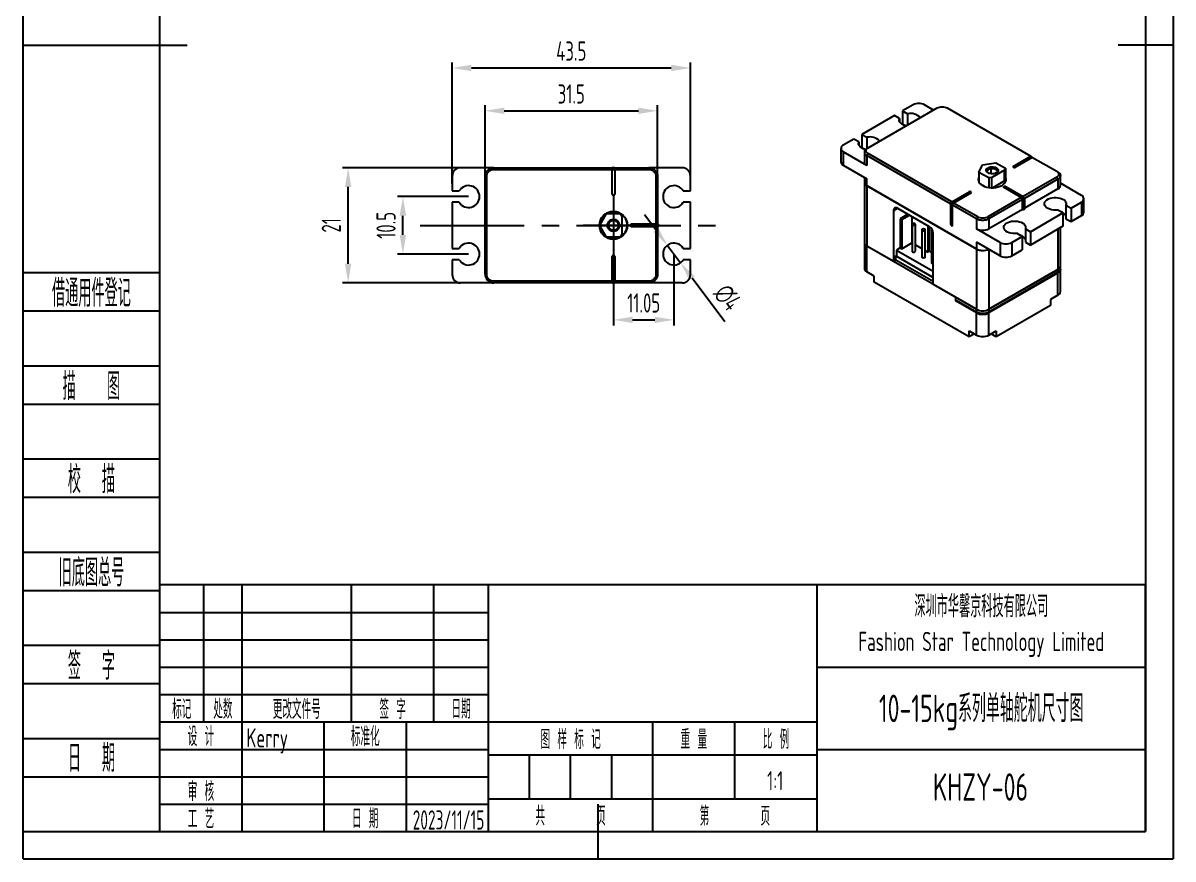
# Model space of a CAD drawing. Header units: millimetres. Extents: x -25 to 185, y -5 to 292.
# Drawn here: x -25 to 185, y -5 to 147.5 of the extents above; entities that cross this region are included whole.
import ezdxf
from ezdxf.enums import TextEntityAlignment as Align

# ---------------------------------------------------------------- set-up
doc = ezdxf.new("R2010")
doc.units = ezdxf.units.MM
doc.linetypes.add('CENTER2', pattern=[28.575, 19.05, -3.175, 3.175, -3.175])
for name, color, linetype in [('1轮廓实线层', 7, 'Continuous'), ('2细线层', 4, 'Continuous'), ('3中心线层', 1, 'CENTER2'), ('6文字层', 3, 'Continuous'), ('7标注层', 4, 'Continuous'), ('图框层', 7, 'Continuous')]:
    doc.layers.add(name, color=color, linetype=linetype)
doc.styles.add('PC_TEXTSTYLE', font='ISOCP.SHX', dxfattribs={"width": 0.707, "bigfont": 'GBCBIG.SHX'})
doc.styles.add('PC_TEXTSTYLE4', font='ISOCP.SHX', dxfattribs={"width": 0.707, "bigfont": 'GBCBIG.SHX'})
doc.dimstyles.new('GB_DIAMETER', dxfattribs={"dimtxt": 3.5, "dimasz": 3.5, "dimexe": 1, "dimexo": 0, "dimgap": 1.5, "dimtad": 1, "dimjust": 4, "dimdsep": 46, "dimtxsty": 'PC_TEXTSTYLE', "dimcen": 0, "dimclrd": 256, "dimclrt": 3, "dimadec": 0, "dimazin": 2, "dimtp": 0.1, "dimtm": 0.1, "dimtfac": 0.71, "dimtdec": 3, "dimtmove": 0, "dimatfit": 2, "dimfxl": 1, "dimtfill": 1, "dimarcsym": 0})
doc.dimstyles.new('GB_LINEAR', dxfattribs={"dimtxt": 3.5, "dimasz": 3.5, "dimexe": 1, "dimexo": 0, "dimgap": 1.5, "dimtad": 1, "dimdsep": 46, "dimtxsty": 'PC_TEXTSTYLE', "dimcen": 0, "dimclrd": 256, "dimclrt": 3, "dimadec": 0, "dimazin": 2, "dimtp": 0.1, "dimtm": 0.1, "dimtfac": 0.71, "dimtdec": 3, "dimtmove": 0, "dimatfit": 3, "dimfxl": 1, "dimtfill": 1, "dimarcsym": 0})

# ---------------------------------------------------------------- blocks, each defined once
blk = doc.blocks.new('*D2')
at = {"layer": '7标注层', "color": 0, "lineweight": -2}
for p, q in [((53.37, 118.28), (53.37, 140.35)), ((96.87, 118.28), (96.87, 140.35))]:
    blk.add_line(p, q, dxfattribs=at)
at = {"layer": '7标注层', "lineweight": -2}
blk.add_line((56.87, 139.35), (93.37, 139.35), dxfattribs=at)
at = {"layer": '7标注层'}
for points in [[(56.87, 139.93), (56.87, 138.77), (53.37, 139.35)], [(93.37, 138.77), (93.37, 139.93), (96.87, 139.35)]]:
    blk.add_solid(points, dxfattribs=at)
at = {"layer": 'Defpoints', "color": 0}
for p in [(96.87, 139.35), (53.37, 118.28), (96.87, 118.28)]:
    blk.add_point(p, dxfattribs=at)
at = {"layer": '7标注层', "color": 3, "insert": (75.12, 142.43), "char_height": 3.5, "attachment_point": 5, "style": 'PC_TEXTSTYLE', "bg_fill": 3, "box_fill_scale": 1.1, "bg_fill_color": 257, "bg_fill_transparency": 0}
blk.add_mtext('43.5', dxfattribs=at)
blk = doc.blocks.new('*D5')
at = {"layer": '7标注层', "color": 0, "lineweight": -2}
for p, q in [((59.37, 119.53), (59.37, 132.53)), ((90.87, 119.7), (90.87, 132.53))]:
    blk.add_line(p, q, dxfattribs=at)
at = {"layer": '7标注层', "lineweight": -2}
blk.add_line((62.87, 131.53), (87.37, 131.53), dxfattribs=at)
at = {"layer": '7标注层'}
for points in [[(62.87, 132.11), (62.87, 130.95), (59.37, 131.53)], [(87.37, 130.95), (87.37, 132.11), (90.87, 131.53)]]:
    blk.add_solid(points, dxfattribs=at)
at = {"layer": 'Defpoints', "color": 0}
for p in [(90.87, 131.53), (59.37, 119.53), (90.87, 119.7)]:
    blk.add_point(p, dxfattribs=at)
at = {"layer": '7标注层', "color": 3, "insert": (75.12, 134.6), "char_height": 3.5, "attachment_point": 5, "style": 'PC_TEXTSTYLE', "bg_fill": 3, "box_fill_scale": 1.1, "bg_fill_color": 257, "bg_fill_transparency": 0}
blk.add_mtext('31.5', dxfattribs=at)
blk = doc.blocks.new('*D6')
at = {"layer": '7标注层', "color": 0, "lineweight": -2}
for p, q in [((56.37, 115.88), (43.37, 115.88)), ((56.37, 105.38), (43.37, 105.38))]:
    blk.add_line(p, q, dxfattribs=at)
at = {"layer": '7标注层', "lineweight": -2}
blk.add_line((44.37, 108.88), (44.37, 112.38), dxfattribs=at)
at = {"layer": '7标注层'}
for points in [[(44.96, 112.38), (43.79, 112.38), (44.37, 115.88)], [(43.79, 108.88), (44.96, 108.88), (44.37, 105.38)]]:
    blk.add_solid(points, dxfattribs=at)
at = {"layer": 'Defpoints', "color": 0}
for p in [(44.37, 115.88), (56.37, 115.88), (56.37, 105.38)]:
    blk.add_point(p, dxfattribs=at)
at = {"layer": '7标注层', "color": 3, "insert": (41.3, 110.63), "char_height": 3.5, "attachment_point": 5, "rotation": 90, "style": 'PC_TEXTSTYLE', "bg_fill": 3, "box_fill_scale": 1.1, "bg_fill_color": 257, "bg_fill_transparency": 0}
blk.add_mtext('10.5', dxfattribs=at)
blk = doc.blocks.new('*D7')
at = {"layer": '7标注层', "color": 0, "lineweight": -2}
for p, q in [((54.87, 121.13), (33.37, 121.13)), ((54.87, 100.13), (33.37, 100.13))]:
    blk.add_line(p, q, dxfattribs=at)
at = {"layer": '7标注层', "lineweight": -2}
blk.add_line((34.37, 103.63), (34.37, 117.63), dxfattribs=at)
at = {"layer": '7标注层'}
for points in [[(34.96, 117.63), (33.79, 117.63), (34.37, 121.13)], [(33.79, 103.63), (34.96, 103.63), (34.37, 100.13)]]:
    blk.add_solid(points, dxfattribs=at)
at = {"layer": 'Defpoints', "color": 0}
for p in [(34.37, 121.13), (54.87, 121.13), (54.87, 100.13)]:
    blk.add_point(p, dxfattribs=at)
at = {"layer": '7标注层', "color": 3, "insert": (31.3, 110.63), "char_height": 3.5, "attachment_point": 5, "rotation": 90, "style": 'PC_TEXTSTYLE', "bg_fill": 3, "box_fill_scale": 1.1, "bg_fill_color": 257, "bg_fill_transparency": 0}
blk.add_mtext('21', dxfattribs=at)
blk = doc.blocks.new('*D8')
at = {"layer": '7标注层', "color": 0, "lineweight": -2}
for p, q in [((82.82, 110.63), (82.82, 92.38)), ((93.87, 105.38), (93.87, 92.38))]:
    blk.add_line(p, q, dxfattribs=at)
at = {"layer": '7标注层', "lineweight": -2}
blk.add_line((86.32, 93.38), (90.37, 93.38), dxfattribs=at)
at = {"layer": '7标注层'}
for points in [[(86.32, 93.96), (86.32, 92.8), (82.82, 93.38)], [(90.37, 92.8), (90.37, 93.96), (93.87, 93.38)]]:
    blk.add_solid(points, dxfattribs=at)
at = {"layer": 'Defpoints', "color": 0}
for p in [(82.82, 110.63), (93.87, 105.38), (93.87, 93.38)]:
    blk.add_point(p, dxfattribs=at)
at = {"layer": '7标注层', "color": 3, "insert": (88.35, 96.46), "char_height": 3.5, "attachment_point": 5, "style": 'PC_TEXTSTYLE', "bg_fill": 3, "box_fill_scale": 1.1, "bg_fill_color": 257, "bg_fill_transparency": 0}
blk.add_mtext('11.05', dxfattribs=at)
blk = doc.blocks.new('*D9')
at = {"layer": '7标注层', "lineweight": -2}
for p, q in [((90.57, 109.78), (88.47, 112.57)), ((92.67, 106.98), (95.07, 103.78)), ((103.16, 93.02), (97.18, 100.98))]:
    blk.add_line(p, q, dxfattribs=at)
at = {"layer": '7标注层'}
for points in [[(90.1, 109.43), (91.03, 110.13), (92.67, 106.98)], [(97.64, 101.33), (96.71, 100.63), (95.07, 103.78)]]:
    blk.add_solid(points, dxfattribs=at)
at = {"layer": 'Defpoints', "color": 0}
for p in [(92.67, 106.98), (95.07, 103.78)]:
    blk.add_point(p, dxfattribs=at)
at = {"layer": '7标注层', "color": 3, "insert": (103.68, 97.45), "char_height": 3.5, "attachment_point": 5, "rotation": 306.9291, "style": 'PC_TEXTSTYLE', "bg_fill": 3, "box_fill_scale": 1.1, "bg_fill_color": 257, "bg_fill_transparency": 0}
blk.add_mtext('∅4', dxfattribs=at)
blk = doc.blocks.new('ZwmFrameMain_A4^_^无分区图框^_^portrait')
at = {"layer": '1轮廓实线层'}
for p, q in [((0, 0), (0, 287)), ((180, 287), (180, 0)), ((-25, 143.5), (5, 143.5)), ((185, 143.5), (175, 143.5)), ((80, -5), (80, 5)), ((0, 0), (180, 0))]:
    blk.add_line(p, q, dxfattribs=at)
at = {"layer": '2细线层'}
for p, q in [((-25, -5), (-25, 292)), ((185, 292), (185, -5)), ((-25, -5), (185, -5))]:
    blk.add_line(p, q, dxfattribs=at)
blk = doc.blocks.new('ZwmFrameMain_标题栏1')
at = {"layer": '1轮廓实线层'}
for p, q in [((-180, 0), (-180, 45)), ((0, 45), (-180, 45)), ((-172, 20), (-172, 45)), ((-165, 20), (-165, 45)), ((-145, 20), (-145, 45)), ((-130, 20), (-130, 45)), ((-120, 0), (-120, 45)), ((0, 0), (0, 45)), ((-60, 30), (0, 30)), ((-180, 20), (-60, 20)), ((-165, 0), (-165, 20)), ((-150, 0), (-150, 20)), ((-135, 0), (-135, 20)), ((-60, 15), (0, 15)), ((-180, 0), (0, 0))]:
    blk.add_line(p, q, dxfattribs=at)
at = {"layer": '1轮廓实线层', "color": 7}
for p, q in [((-60, 0), (-60, 45)), ((-180, 25), (-120, 25))]:
    blk.add_line(p, q, dxfattribs=at)
at = {"layer": '2细线层'}
for p, q in [((-180, 40), (-120, 40)), ((-180, 35), (-120, 35)), ((-180, 30), (-120, 30)), ((-90, 0), (-90, 20)), ((-75, 6), (-75, 20)), ((-180, 15), (-120, 15)), ((-120, 14), (-60, 14)), ((-112.5, 6), (-112.5, 14)), ((-105, 6), (-105, 14)), ((-97.5, 6), (-97.5, 14)), ((-180, 10), (-120, 10)), ((-180, 5), (-120, 5)), ((-120, 6), (-60, 6))]:
    blk.add_line(p, q, dxfattribs=at)
at = {"layer": '6文字层', "style": 'PC_TEXTSTYLE', "width": 0.667}
for s, p in [('标记', (-176, 22.5)), ('处数', (-168.5, 22.5)), (' 更改文件号 ', (-155, 22.5)), (' 签 字 ', (-137.5, 22.5)), (' 日期 ', (-125, 22.5)), (' 设 计 ', (-172.5, 17.51)), (' 标准化 ', (-142.5, 17.51)), (' 图 样 标 记 ', (-105, 17)), (' 重 量 ', (-82.5, 17)), (' 比 例 ', (-67.5, 17)), (' 审 核 ', (-172.5, 7.5)), (' 工 艺 ', (-172.5, 2.5)), (' 日 期 ', (-142.5, 2.5)), ('共       页', (-105, 3)), ('第       页', (-75, 3))]:
    blk.add_text(s, height=3.5, dxfattribs=at).set_placement(p, align=Align.MIDDLE)
at = {"layer": '6文字层', "style": 'PC_TEXTSTYLE', "flags": 8}
for tag, height, width, p, p2 in [('企业名称', 5, 3.445461, (-54.29, 34.82), (-5.27, 34.82)), ('产品名称或材料标记', 7, 1.034456, (-113.46, 28.64), (-66.42, 28.64)), ('图样名称', 5, 3.480264, (-54.79, 19.98), (-5.27, 19.98)), ('标准化', 3.5, 1.756036, (-133.83, 15.37), (-120.75, 15.37)), ('重量', 3.5, 2.448074, (-88.46, 7.54), (-76.55, 7.54)), ('比例', 3.5, 2.367734, (-73.35, 7.54), (-61.93, 7.54)), ('图样代号', 5, 3.489916, (-54.79, 5.63), (-5.52, 5.63)), ('审核', 3.5, 2.723972, (-163.99, 5.37), (-150.63, 5.37)), ('工艺', 3.5, 2.851598, (-164.21, 0.37), (-150.89, 0.37)), ('共几页', 3.5, 0.953151, (-108.58, 1.48), (-101.56, 1.48)), ('日期', 3.5, 2.733185, (-133.83, 0.37), (-120.75, 0.37))]:
    blk.add_attdef(tag, text='', height=height, dxfattribs=dict(at, width=width)).set_placement(p, p2, align=Align.FIT)
at = {"layer": '6文字层', "style": 'PC_TEXTSTYLE', "width": 9.901758, "flags": 8}
blk.add_attdef('设计', text='', height=3.5, rotation=359.5768, dxfattribs=at).set_placement((-164.23, 15.37), (-150.37, 15.27), align=Align.FIT)
at = {"layer": '6文字层', "color": 3, "style": 'PC_TEXTSTYLE', "width": 0.96618, "flags": 8}
blk.add_attdef('第几页', text='', height=3.5, dxfattribs=at).set_placement((-78.29, 1.5), (-71.16, 1.5), align=Align.FIT)
at = {"layer": '6文字层', "color": 0, "style": 'PC_TEXTSTYLE', "width": 0.715273, "flags": 8}
blk.add_attdef('图纸张数', text='', height=3.5, dxfattribs=at).set_placement((-2.66, -3.87), (4.46, -3.87), align=Align.FIT)
blk = doc.blocks.new('ZwmFrameMain_附加栏')
at = {"layer": '2细线层'}
for p, q in [((-25, 102), (0, 102)), ((-25, 95), (0, 95)), ((-25, 85), (0, 85)), ((-25, 78), (0, 78)), ((-25, 68), (0, 68)), ((-25, 61), (0, 61)), ((-25, 51), (0, 51)), ((-25, 44), (0, 44)), ((-25, 34), (0, 34)), ((-25, 27), (0, 27)), ((-25, 17), (0, 17)), ((-25, 10), (0, 10)), ((-25, 0), (0, 0))]:
    blk.add_line(p, q, dxfattribs=at)
at = {"layer": '6文字层', "color": 3, "style": 'PC_TEXTSTYLE'}
for s, width, p in [('借通用件登记', 0.667, (-12.5, 98.5)), ('描   图', 0.6667, (-12.5, 81.5)), ('校  描', 0.667, (-12.5, 64.5)), ('旧底图总号', 0.667, (-12.5, 47.5)), ('签  字', 0.667, (-12.5, 30.5)), ('日  期', 0.667, (-12.49, 13.6))]:
    blk.add_text(s, height=5, dxfattribs=dict(at, width=width)).set_placement(p, align=Align.MIDDLE)
at = {"layer": '6文字层', "style": 'PC_TEXTSTYLE'}
for tag, width, p, p2 in [('借通用件登记', 0.671328, (-23.44, 86.36), (-1.25, 86.36)), ('描图', 2.120922, (-23.44, 69.36), (-1.25, 69.36)), ('校图', 2.149976, (-23.75, 52.06), (-1.25, 52.06)), ('旧底图总号', 0.761452, (-22.84, 35.67), (-1.86, 35.67)), ('签字', 2.026939, (-23.14, 18.37), (-1.56, 18.37)), ('日期', 1.89999, (-22.84, 1.37), (-2.17, 1.37))]:
    blk.add_attdef(tag, text='', height=5, dxfattribs=dict(at, width=width)).set_placement(p, p2, align=Align.FIT)

msp = doc.modelspace()

# ---------------------------------------------------------------- linework, layer by layer
at = {"color": 7, "linetype": 'Continuous', "lineweight": 25}
for p, q in [((137.527, 132.614), (135.618, 131.512)), ((141.275, 131.676), (139.649, 132.614)), ((134.133, 130.655), (128.193, 127.226)), ((129.325, 124.777), (141.911, 132.043)), ((135.051, 130.125), (134.133, 130.655)), ((135.618, 131.512), (136.536, 130.982)), ((135.618, 131.512), (135.618, 129.063)), ((136.536, 130.982), (136.536, 128.94)), ((143.75, 132.043), (159.016, 123.23)), ((135.051, 130.125), (135.051, 129.593)), ((135.618, 129.063), (135.93, 128.882)), ((126.708, 126.369), (124.799, 125.267)), ((127.626, 125.839), (126.708, 126.369)), ((128.193, 127.226), (129.111, 126.696)), ((128.193, 127.226), (128.193, 124.776)), ((129.111, 126.696), (129.111, 124.654)), ((124.36, 124.654), (124.36, 122.205)), ((124.799, 124.042), (124.799, 121.592)), ((129.113, 121.552), (124.799, 124.042)), ((127.626, 125.839), (127.626, 125.307)), ((128.193, 124.776), (128.506, 124.596)), ((128.644, 124.002), (128.644, 122.205)), ((129.113, 124.655), (129.325, 124.777)), ((129.113, 123.348), (129.325, 123.716)), ((129.113, 123.348), (129.113, 121.552)), ((144.379, 114.535), (129.113, 123.348)), ((144.591, 114.903), (129.325, 123.716)), ((150.218, 121.686), (152.632, 122.061)), ((152.632, 122.061), (154.402, 121.042)), ((155.834, 121.393), (159.016, 123.23)), ((159.37, 123.026), (156.188, 121.189)), ((159.228, 123.108), (159.016, 123.23)), ((159.17, 122.911), (159.099, 122.951)), ((159.17, 122.911), (159.099, 122.951)), ((159.228, 122.944), (159.228, 123.108)), ((159.37, 123.026), (163.761, 120.491)), ((60.973, 121.13), (54.873, 121.13)), ((60.973, 121.13), (82.563, 121.13)), ((60.973, 120.83), (82.563, 120.83)), ((82.563, 121.13), (82.563, 120.83)), ((82.763, 121.13), (82.563, 121.13)), ((82.563, 116.33), (82.563, 120.83)), ((82.863, 121.13), (82.763, 121.13)), ((82.863, 120.93), (82.763, 120.93)), ((82.863, 120.747), (82.763, 120.747)), ((83.063, 121.13), (82.863, 121.13)), ((83.063, 120.83), (83.063, 121.13)), ((83.063, 121.13), (89.273, 121.13)), ((83.063, 120.83), (83.063, 116.33)), ((83.063, 120.83), (89.273, 120.83)), ((95.373, 121.13), (89.273, 121.13)), ((124.799, 121.592), (129.113, 119.102)), ((149.573, 120.292), (150.218, 121.686)), ((151.343, 119.272), (149.573, 120.292)), ((149.573, 120.292), (149.573, 118.478)), ((151.702, 121.28), (151.754, 121.005)), ((154.252, 120.718), (151.903, 119.359)), ((154.402, 121.042), (154.252, 120.718)), ((154.252, 118.726), (154.252, 120.718)), ((154.402, 121.042), (154.402, 119.05)), ((155.905, 121.189), (155.834, 121.23)), ((163.973, 120.369), (163.761, 120.491)), ((164.442, 117.919), (164.442, 119.715)), ((53.373, 119.63), (53.373, 116.93)), ((59.373, 101.73), (59.373, 119.53)), ((59.673, 101.73), (59.673, 119.53)), ((90.573, 119.53), (90.573, 110.88)), ((90.873, 119.53), (90.873, 110.88)), ((96.873, 116.93), (96.873, 119.63)), ((128.644, 119.373), (128.644, 118.531)), ((128.644, 118.49), (128.644, 107.507)), ((129.113, 117.878), (129.113, 119.102)), ((129.113, 117.878), (149.124, 106.325)), ((149.124, 106.285), (129.113, 117.837)), ((129.113, 117.837), (129.113, 106.854)), ((149.488, 118.674), (149.488, 118.655)), ((150.5, 117.766), (149.908, 118.107)), ((151.903, 119.359), (151.343, 119.272)), ((151.343, 119.272), (151.343, 117.539)), ((151.903, 117.493), (151.903, 119.359)), ((154.252, 118.726), (152.124, 117.495)), ((154.402, 119.05), (154.252, 118.726)), ((154.495, 118.719), (154.484, 118.755)), ((154.498, 117.715), (157.644, 115.899)), ((163.761, 119.43), (157.644, 115.899)), ((163.973, 119.062), (157.857, 115.531)), ((163.973, 119.062), (163.761, 119.43)), ((163.973, 119.062), (163.973, 117.266)), ((168.286, 116.082), (164.442, 118.302)), ((53.373, 116.93), (54.671, 116.93)), ((82.863, 116.13), (82.763, 116.13)), ((95.575, 116.93), (96.873, 116.93)), ((144.591, 114.903), (147.773, 116.74)), ((144.791, 114.692), (147.915, 116.495)), ((148.127, 116.536), (144.945, 114.699)), ((147.915, 116.495), (147.985, 116.454)), ((148.056, 116.74), (148.127, 116.699)), ((157.291, 115.695), (151.174, 112.164)), ((157.291, 115.695), (154.144, 117.511)), ((154.356, 117.47), (157.506, 115.656)), ((157.503, 115.327), (157.291, 115.695)), ((157.429, 115.611), (157.294, 115.69)), ((157.506, 115.656), (157.429, 115.611)), ((157.5, 115.489), (157.429, 115.611)), ((157.577, 115.533), (157.5, 115.489)), ((157.506, 115.656), (157.577, 115.533)), ((157.575, 113.505), (157.577, 115.533)), ((157.644, 115.899), (157.857, 115.531)), ((163.973, 117.266), (157.857, 113.735)), ((157.857, 115.531), (157.857, 113.735)), ((53.373, 114.83), (53.373, 106.43)), ((54.671, 114.83), (53.373, 114.83)), ((96.873, 114.83), (95.575, 114.83)), ((96.873, 106.43), (96.873, 114.83)), ((134.699, 113.755), (140.497, 110.407)), ((144.591, 114.903), (144.379, 114.535)), ((144.379, 114.535), (144.379, 110.861)), ((144.791, 114.692), (144.662, 114.468)), ((144.662, 114.468), (144.662, 110.861)), ((144.733, 114.427), (144.662, 114.468)), ((144.733, 114.331), (144.945, 114.699)), ((144.733, 114.427), (144.862, 114.651)), ((144.733, 110.657), (144.733, 114.331)), ((149.124, 111.796), (144.733, 114.331)), ((144.862, 114.651), (144.791, 114.692)), ((149.336, 112.164), (144.945, 114.699)), ((157.503, 115.327), (151.386, 111.796)), ((157.503, 113.531), (151.386, 110)), ((157.5, 115.489), (157.5, 115.332)), ((157.503, 113.531), (157.503, 115.327)), ((164.892, 112.898), (163.975, 113.428)), ((165.459, 114.285), (166.377, 113.755)), ((165.459, 114.285), (165.459, 111.835)), ((166.377, 113.755), (168.286, 114.857)), ((166.377, 113.755), (166.377, 111.306)), ((168.286, 114.857), (168.286, 112.408)), ((168.726, 113.02), (168.726, 115.47)), ((80.323, 110.627), (81.57, 112.793)), ((81.57, 112.793), (84.07, 112.796)), ((84.07, 112.796), (84.361, 112.294)), ((84.361, 112.294), (84.365, 108.969)), ((133.992, 104.038), (133.992, 113.346)), ((136.608, 112.652), (135.194, 111.836)), ((135.194, 111.836), (135.477, 111.672)), ((135.194, 111.836), (135.194, 106.528)), ((135.477, 111.672), (136.891, 112.489)), ((135.477, 111.672), (135.477, 106.365)), ((137.315, 112.244), (137.315, 107.426)), ((149.124, 111.796), (149.336, 112.164)), ((149.124, 111.796), (149.124, 110)), ((151.387, 111.796), (151.174, 112.164)), ((151.386, 111.796), (151.386, 110)), ((158.953, 109.469), (164.892, 112.898)), ((164.892, 112.898), (164.892, 110.448)), ((165.459, 111.835), (166.377, 111.306)), ((166.377, 111.306), (168.286, 112.408)), ((81.575, 108.463), (80.323, 110.627)), ((86.123, 110.88), (90.573, 110.88)), ((86.123, 110.68), (90.573, 110.684)), ((90.573, 110.575), (86.123, 110.58)), ((90.573, 110.38), (86.123, 110.38)), ((90.573, 110.88), (90.873, 110.88)), ((90.573, 110.684), (90.673, 110.684)), ((90.573, 110.684), (90.573, 110.575)), ((90.673, 110.575), (90.573, 110.575)), ((90.573, 110.38), (90.573, 101.73)), ((90.873, 110.38), (90.573, 110.38)), ((90.673, 110.684), (90.673, 110.575)), ((90.873, 110.38), (90.873, 101.73)), ((137.369, 110.815), (137.369, 105.916)), ((137.969, 105.916), (137.969, 110.815)), ((139.136, 109.794), (139.136, 104.895)), ((139.736, 104.895), (139.736, 109.794)), ((140.214, 110.571), (140.214, 105.752)), ((140.497, 110.407), (140.497, 105.916)), ((140.921, 109.999), (140.921, 108.832)), ((144.52, 110.616), (144.591, 110.575)), ((144.662, 110.861), (144.733, 110.82)), ((153.437, 107.51), (149.124, 110)), ((158.035, 109.999), (158.953, 109.469)), ((158.035, 109.999), (158.035, 107.549)), ((164.892, 110.448), (158.953, 107.02)), ((158.953, 109.469), (158.953, 107.02)), ((164.442, 103.221), (164.442, 110.188)), ((84.075, 108.466), (81.575, 108.463)), ((84.365, 108.969), (84.075, 108.466)), ((128.644, 107.507), (128.644, 102.812)), ((135.477, 106.365), (137.315, 107.426)), ((137.315, 107.426), (137.369, 107.395)), ((140.904, 108.774), (140.904, 103.875)), ((141.204, 99.874), (141.204, 109.183)), ((153.437, 105.06), (149.124, 107.55)), ((149.124, 107.55), (149.124, 106.325)), ((153.437, 107.51), (153.437, 105.06)), ((155.558, 107.51), (157.468, 108.612)), ((155.558, 107.51), (155.558, 105.06)), ((157.468, 108.612), (156.55, 109.142)), ((157.468, 108.612), (157.468, 106.162)), ((158.035, 107.549), (158.953, 107.02)), ((53.373, 106.43), (54.671, 106.43)), ((82.763, 105.13), (82.863, 105.13)), ((95.575, 106.43), (96.873, 106.43)), ((133.992, 104.038), (129.113, 106.854)), ((129.113, 102.159), (129.113, 106.854)), ((145.305, 97.506), (129.113, 106.854)), ((134.487, 105.14), (134.416, 105.099)), ((134.416, 104.283), (134.416, 105.099)), ((141.204, 101.099), (134.416, 105.017)), ((135.194, 106.528), (134.487, 106.12)), ((134.487, 106.12), (134.487, 104.977)), ((134.487, 106.12), (141.204, 102.242)), ((135.194, 106.528), (135.477, 106.365)), ((137.969, 107.049), (139.136, 106.375)), ((139.736, 106.028), (140.214, 105.752)), ((140.214, 105.752), (140.497, 105.916)), ((140.904, 105.681), (140.497, 105.916)), ((149.124, 106.285), (149.124, 95.302)), ((155.558, 105.06), (157.468, 106.162)), ((53.373, 104.33), (53.373, 101.63)), ((54.671, 104.33), (53.373, 104.33)), ((82.563, 100.43), (82.563, 104.93)), ((83.063, 104.93), (83.063, 100.43)), ((96.873, 104.33), (95.575, 104.33)), ((96.873, 101.63), (96.873, 104.33)), ((134.416, 104.283), (133.992, 104.038)), ((141.204, 100.364), (134.416, 104.283)), ((134.487, 104.977), (141.204, 101.099)), ((164.442, 102.711), (164.442, 103.221)), ((130.456, 101.384), (129.113, 102.159)), ((130.456, 100.281), (130.456, 101.384)), ((163.849, 101.986), (151.263, 94.72)), ((151.386, 95.302), (163.973, 102.568)), ((163.973, 102.568), (151.386, 95.302)), ((163.973, 102.058), (151.386, 94.792)), ((163.973, 101.915), (151.386, 94.649)), ((163.849, 101.986), (163.973, 102.058)), ((163.973, 102.568), (163.973, 102.058)), ((163.973, 97.873), (163.973, 101.915)), ((164.442, 98.526), (164.442, 102.568)), ((60.973, 100.13), (54.873, 100.13)), ((82.563, 100.43), (60.973, 100.43)), ((82.563, 100.13), (60.973, 100.13)), ((82.563, 100.43), (82.563, 100.13)), ((82.563, 100.13), (82.763, 100.13)), ((82.863, 100.513), (82.763, 100.513)), ((82.863, 100.33), (82.763, 100.33)), ((82.763, 100.13), (82.863, 100.13)), ((82.863, 100.13), (83.063, 100.13)), ((89.273, 100.43), (83.063, 100.43)), ((83.063, 100.13), (83.063, 100.43)), ((89.273, 100.13), (83.063, 100.13)), ((95.373, 100.13), (89.273, 100.13)), ((147.78, 90.28), (130.456, 100.281)), ((141.204, 99.874), (149.124, 95.302)), ((149.124, 95.302), (145.305, 97.506)), ((145.305, 97.506), (145.305, 96.996)), ((145.305, 97.506), (145.305, 96.853)), ((149.124, 94.792), (145.305, 96.996)), ((145.429, 96.925), (145.305, 96.996)), ((145.429, 96.925), (145.305, 96.853)), ((149.124, 94.649), (145.305, 96.853)), ((149.247, 94.72), (145.429, 96.925)), ((163.973, 97.873), (162.629, 97.097)), ((162.629, 97.097), (162.629, 95.995)), ((149.124, 95.302), (149.124, 94.792)), ((149.247, 94.72), (149.124, 94.792)), ((149.124, 90.607), (149.124, 94.649)), ((151.263, 94.72), (151.387, 94.792)), ((151.386, 95.302), (151.386, 94.792)), ((151.386, 90.607), (151.386, 94.649)), ((162.629, 95.995), (152.73, 90.28)), ((147.78, 91.383), (149.124, 90.607)), ((147.78, 90.28), (147.78, 91.383)), ((148.735, 90.831), (147.78, 90.28)), ((151.386, 90.607), (152.73, 91.383)), ((152.73, 90.28), (151.775, 90.831)), ((152.73, 91.383), (152.73, 90.28))]:
    msp.add_line(p, q, dxfattribs=at)
at = {"color": 1, "linetype": 'Continuous', "lineweight": 25}
for p, q in [((155.995, 121.159), (159.099, 122.951)), ((151.754, 121.005), (151.754, 120.055)), ((133.992, 113.346), (134.699, 113.755)), ((144.733, 114.331), (144.733, 114.427)), ((144.945, 114.699), (144.862, 114.651)), ((163.973, 109.918), (163.973, 102.568)), ((151.386, 106.244), (151.386, 95.302))]:
    msp.add_line(p, q, dxfattribs=at)
at = {"color": 7, "linetype": 'Continuous', "lineweight": 25, "flags": 128}
for points in [[(136.266, 128.784), (136.107, 128.825), (135.782, 128.942), (135.501, 129.092), (135.276, 129.271), (135.113, 129.471), (135.02, 129.685), (134.999, 129.906), (135.051, 130.125)], [(128.885, 124.489), (128.682, 124.539), (128.357, 124.656), (128.077, 124.806), (127.851, 124.985), (127.688, 125.185), (127.595, 125.399), (127.574, 125.62), (127.626, 125.839)], [(149.573, 119.45), (149.477, 119.244), (149.431, 118.996), (149.459, 118.746), (149.559, 118.504), (149.728, 118.274), (149.963, 118.064), (150.255, 117.88), (150.598, 117.727), (150.98, 117.61), (151.39, 117.532), (151.818, 117.495), (152.251, 117.501), (152.675, 117.548), (153.08, 117.636), (153.453, 117.762), (153.784, 117.923)], [(149.499, 118.814), (149.477, 118.754), (149.466, 118.719)], [(153.784, 117.923), (154.062, 118.114), (154.281, 118.33), (154.434, 118.563), (154.516, 118.808), (154.525, 119.058), (154.461, 119.305), (154.402, 119.426)], [(154.144, 117.511), (154.09, 117.558), (154.071, 117.613), (154.09, 117.668), (154.144, 117.715), (154.225, 117.747), (154.321, 117.758), (154.417, 117.747), (154.498, 117.715)], [(154.402, 119.05), (154.478, 118.802), (154.488, 118.674)], [(154.286, 117.429), (154.275, 117.439), (154.271, 117.45), (154.275, 117.461), (154.286, 117.47), (154.302, 117.477), (154.321, 117.479), (154.34, 117.477), (154.356, 117.47)], [(163.975, 113.428), (163.595, 113.398), (163.213, 113.41), (162.841, 113.464), (162.495, 113.558), (162.185, 113.688), (161.925, 113.85), (161.722, 114.038), (161.585, 114.244), (161.519, 114.462), (161.526, 114.683), (161.606, 114.899), (161.756, 115.103), (161.97, 115.286), (162.241, 115.442), (162.558, 115.566), (162.911, 115.652), (163.285, 115.698), (163.668, 115.702), (164.046, 115.664), (164.403, 115.585), (164.728, 115.468), (165.009, 115.318), (165.235, 115.139), (165.397, 114.939), (165.491, 114.725), (165.512, 114.504), (165.459, 114.285)], [(157.857, 113.735), (157.885, 113.714), (157.904, 113.691), (157.914, 113.665), (157.914, 113.639), (157.903, 113.613), (157.882, 113.59), (157.853, 113.57), (157.817, 113.554)], [(156.55, 109.142), (156.171, 109.112), (155.788, 109.124), (155.417, 109.178), (155.07, 109.272), (154.761, 109.402), (154.5, 109.564), (154.298, 109.751), (154.161, 109.958), (154.095, 110.176), (154.102, 110.397), (154.182, 110.613), (154.331, 110.816), (154.546, 111), (154.816, 111.156), (155.134, 111.28), (155.486, 111.366), (155.861, 111.412), (156.244, 111.416), (156.621, 111.378), (156.979, 111.299), (157.304, 111.182), (157.584, 111.032), (157.81, 110.853), (157.973, 110.653), (158.066, 110.439), (158.087, 110.218), (158.035, 109.999)], [(137.456, 110.693), (137.554, 110.655), (137.669, 110.642), (137.783, 110.655), (137.881, 110.693), (137.946, 110.749), (137.969, 110.815), (137.946, 110.881), (137.881, 110.937), (137.783, 110.975), (137.669, 110.988), (137.554, 110.975), (137.456, 110.937), (137.391, 110.881), (137.369, 110.815), (137.391, 110.749), (137.456, 110.693)], [(139.224, 109.672), (139.322, 109.634), (139.436, 109.621), (139.551, 109.634), (139.649, 109.672), (139.714, 109.728), (139.736, 109.794), (139.714, 109.861), (139.649, 109.917), (139.551, 109.954), (139.436, 109.968), (139.322, 109.954), (139.224, 109.917), (139.159, 109.861), (139.136, 109.794), (139.159, 109.728), (139.224, 109.672)], [(141.204, 108.947), (141.089, 108.934), (140.992, 108.896), (140.927, 108.84), (140.904, 108.774), (140.927, 108.708), (140.992, 108.651), (141.089, 108.614), (141.204, 108.601), (141.204, 108.601)], [(137.369, 105.916), (137.391, 105.849), (137.456, 105.793), (137.554, 105.756), (137.669, 105.743), (137.783, 105.756), (137.881, 105.793), (137.946, 105.849), (137.969, 105.916)], [(139.136, 104.895), (139.159, 104.829), (139.224, 104.773), (139.322, 104.735), (139.436, 104.722), (139.551, 104.735), (139.649, 104.773), (139.714, 104.829), (139.736, 104.895)], [(140.904, 103.875), (140.927, 103.808), (140.992, 103.752), (141.089, 103.715), (141.204, 103.702)]]:
    msp.add_lwpolyline(points, dxfattribs=at)
at = {"color": 7, "linetype": 'Continuous', "lineweight": 25}
msp.add_circle((82.813, 110.63), 2.55, dxfattribs=at)
for centre, radius, start, end in [((138.588, 130.567), 2.306, 62.60967, 117.39033), ((137.076, 128.577), 2.465, 43.59019, 102.65809), ((129.651, 124.291), 2.465, 43.59019, 102.65809), ((125.032, 124.654), 0.655, 110.78342, 249.21658), ((129.361, 124.002), 0.699, 110.78323, 249.21652), ((125.111, 122.28), 0.754, 185.6948, 245.62534), ((129.445, 122.285), 0.805, 185.6948, 245.62534), ((54.873, 119.63), 1.5, 90, 180), ((95.373, 119.63), 1.5, 360, 90), ((155.865, 121.312), 0.0873, 110.78342, 249.21658), ((156.046, 121.462), 0.307, 242.60967, 297.39033), ((56.373, 115.88), 2, 211.66824, 148.33176), ((93.873, 115.88), 2, 31.66824, 328.33176), ((129.445, 118.611), 0.805, 185.69522, 245.62414), ((129.404, 118.539), 0.76, 182.16551, 247.44778), ((150.373, 118.669), 0.885, 154.56039, 181.0024), ((154.191, 117.729), 0.307, 302.60548, 357.39452), ((163.641, 117.999), 0.805, 294.37466, 354.3052), ((82.763, 116.33), 0.2, 180, 270), ((82.863, 116.33), 0.2, 270, 0), ((147.915, 116.467), 0.307, 62.60967, 117.39033), ((148.08, 116.754), 0.307, 182.60548, 237.39452), ((147.749, 116.754), 0.307, 302.60548, 357.39452), ((147.82, 116.713), 0.307, 302.60548, 357.39452), ((148.096, 116.617), 0.0873, 290.78342, 69.21658), ((168.054, 115.47), 0.655, 290.78342, 69.21658), ((134.423, 113.416), 0.437, 50.79671, 189.21404), ((157.642, 113.786), 0.291, 241.42544, 306.96199), ((82.823, 110.63), 2.5, 150.06527, 180.06527), ((82.823, 110.63), 2.5, 120.06527, 150.06527), ((82.823, 110.63), 2.5, 60.06527, 120.06527), ((82.823, 110.63), 2.5, 330.06527, 60.06527), ((164.198, 111.706), 1.425, 27.69869, 74.44385), ((167.975, 113.095), 0.754, 294.37466, 354.3052), ((82.823, 110.63), 2.5, 180.06527, 240.06527), ((82.823, 110.63), 2.5, 300.06527, 330.06527), ((86.123, 110.63), 0.25, 90, 270), ((90.873, 110.68), 0.2, 345.52249, 90), ((90.873, 110.58), 0.2, 270, 14.47751), ((139.669, 109.113), 1.537, 2.60548, 57.39452), ((144.52, 110.588), 0.307, 62.60967, 117.39033), ((144.686, 110.875), 0.307, 182.60548, 237.39452), ((144.355, 110.875), 0.307, 302.60548, 357.39452), ((144.426, 110.834), 0.307, 302.60548, 357.39452), ((144.646, 110.643), 0.0873, 230.79671, 9.21404), ((150.255, 112.183), 2.459, 242.60967, 297.39033), ((56.373, 105.38), 2, 211.66824, 148.33176), ((82.823, 110.63), 2.5, 240.06527, 300.06527), ((93.873, 105.38), 2, 31.66824, 328.33176), ((129.445, 107.587), 0.805, 185.6948, 245.62534), ((154.498, 109.557), 2.306, 242.60967, 297.39033), ((156.773, 107.419), 1.425, 27.69869, 74.44385), ((82.763, 104.93), 0.2, 90, 180), ((82.863, 104.93), 0.2, 360, 90), ((150.259, 108.528), 2.478, 242.73537, 295.20062), ((150.257, 108.478), 2.469, 242.67467, 296.29669), ((154.498, 107.107), 2.306, 242.60967, 297.39033), ((163.641, 103.301), 0.805, 294.37466, 354.3052), ((54.873, 101.63), 1.5, 180, 270), ((60.973, 101.73), 1.6, 179.99988, 269.99998), ((95.373, 101.63), 1.5, 270, 360), ((129.445, 102.892), 0.805, 185.6948, 245.62534), ((163.694, 102.604), 0.743, 292.05899, 3.18249), ((163.641, 98.606), 0.805, 294.37592, 354.30476), ((150.255, 97.486), 2.459, 242.60967, 297.39033), ((150.255, 96.832), 2.459, 242.60967, 297.39033), ((150.255, 96.665), 2.19, 242.60954, 297.39036), ((150.255, 92.791), 2.459, 242.60949, 297.39065)]:
    msp.add_arc(centre, radius, start, end, dxfattribs=at)
at = {"color": 1, "linetype": 'Continuous', "lineweight": 25}
msp.add_arc((156.144, 121.408), 0.31, 182.65335, 229.43159, dxfattribs=at)
at = {"color": 7, "linetype": 'Continuous', "lineweight": 25}
for points, knots in [([(141.911, 132.043), (142.032, 132.113), (142.176, 132.168), (142.49, 132.244), (142.66, 132.263), (143.001, 132.263), (143.171, 132.244), (143.485, 132.168), (143.629, 132.113), (143.75, 132.043)], [0, 0, 0, 0, 0.25, 0.25, 0.5, 0.5, 0.75, 0.75, 1, 1, 1, 1]), ([(129.325, 123.716), (129.204, 123.785), (129.108, 123.869), (128.978, 124.05), (128.944, 124.148), (128.944, 124.345), (128.978, 124.443), (129.108, 124.625), (129.204, 124.708), (129.325, 124.777)], [0, 0, 0, 0, 0.25, 0.25, 0.5, 0.5, 0.75, 0.75, 1, 1, 1, 1]), ([(159.099, 122.951), (159.09, 122.958), (159.072, 122.97), (159.048, 122.998), (159.028, 123.032), (159.011, 123.078), (159, 123.147), (159.01, 123.199), (159.016, 123.23)], [0, 0, 0, 0, 0.1227644, 0.2467352, 0.3725328, 0.5007511, 0.7050544, 1, 1, 1, 1]), ([(159.17, 122.978), (159.17, 122.979), (159.168, 122.997), (159.178, 123.029), (159.198, 123.072), (159.218, 123.095), (159.228, 123.108)], [0, 0, 0, 0, 0.0239013, 0.4197825, 0.6869717, 1, 1, 1, 1]), ([(59.373, 119.53), (59.373, 119.739), (59.415, 119.949), (59.575, 120.336), (59.693, 120.513), (59.99, 120.809), (60.167, 120.928), (60.554, 121.088), (60.764, 121.13), (60.973, 121.13)], [0, 0, 0, 0, 0.25, 0.25, 0.5, 0.5, 0.75, 0.75, 1, 1, 1, 1]), ([(59.673, 119.53), (59.673, 119.7), (59.707, 119.87), (59.837, 120.185), (59.933, 120.329), (60.174, 120.569), (60.318, 120.666), (60.633, 120.796), (60.803, 120.83), (60.973, 120.83)], [0, 0, 0, 0, 0.25, 0.25, 0.5, 0.5, 0.75, 0.75, 1, 1, 1, 1]), ([(82.763, 120.93), (82.75, 120.931), (82.723, 120.932), (82.684, 120.945), (82.648, 120.964), (82.612, 120.995), (82.573, 121.05), (82.567, 121.1), (82.563, 121.13)], [0, 0, 0, 0, 0.1228559, 0.2468576, 0.3726259, 0.500756, 0.7039016, 1, 1, 1, 1]), ([(82.763, 120.747), (82.75, 120.747), (82.723, 120.748), (82.684, 120.754), (82.648, 120.761), (82.612, 120.774), (82.573, 120.797), (82.567, 120.818), (82.563, 120.83)], [0, 0, 0, 0, 0.1227644, 0.2467352, 0.3725328, 0.5007511, 0.7050544, 1, 1, 1, 1]), ([(82.863, 120.93), (82.876, 120.931), (82.903, 120.932), (82.942, 120.945), (82.977, 120.964), (83.014, 120.996), (83.053, 121.049), (83.059, 121.1), (83.063, 121.13)], [0, 0, 0, 0, 0.12275475, 0.24672223, 0.37252286, 0.5007505, 0.70517546, 1, 1, 1, 1]), ([(82.863, 120.747), (82.876, 120.747), (82.903, 120.748), (82.942, 120.753), (82.977, 120.761), (83.014, 120.774), (83.053, 120.796), (83.059, 120.817), (83.063, 120.83)], [0, 0, 0, 0, 0.1228466, 0.2468452, 0.3726166, 0.5007555, 0.7040193, 1, 1, 1, 1]), ([(89.273, 121.13), (89.482, 121.13), (89.692, 121.088), (90.079, 120.928), (90.256, 120.809), (90.552, 120.513), (90.671, 120.336), (90.831, 119.949), (90.873, 119.739), (90.873, 119.53)], [0, 0, 0, 0, 0.25, 0.25, 0.5, 0.5, 0.75, 0.75, 1, 1, 1, 1]), ([(89.273, 120.83), (89.443, 120.83), (89.613, 120.796), (89.928, 120.666), (90.072, 120.569), (90.313, 120.329), (90.409, 120.185), (90.539, 119.87), (90.573, 119.7), (90.573, 119.53)], [0, 0, 0, 0, 0.25, 0.25, 0.5, 0.5, 0.75, 0.75, 1, 1, 1, 1]), ([(90.873, 119.53), (90.872, 119.636), (90.872, 119.747), (90.839, 119.852), (90.838, 119.856)], [0, 0, 0, 0, 0.95404074, 1, 1, 1, 1]), ([(151.255, 120.209), (151.202, 120.261), (151.088, 120.371), (151.074, 120.573), (151.187, 120.768), (151.423, 120.93), (151.643, 120.98), (151.754, 121.005)], [0, 0, 0, 0, 0.1795497, 0.3846623, 0.5897749, 0.7948874, 1, 1, 1, 1]), ([(151.754, 121.005), (151.871, 121.015), (152.105, 121.036), (152.449, 120.965), (152.719, 120.829), (152.88, 120.642), (152.901, 120.436), (152.808, 120.255), (152.668, 120.174), (152.612, 120.142)], [0, 0, 0, 0, 0.1498952, 0.2997905, 0.4496857, 0.5995809, 0.7494761, 0.8993714, 1, 1, 1, 1]), ([(163.761, 120.491), (163.881, 120.422), (163.978, 120.338), (164.108, 120.157), (164.142, 120.059), (164.142, 119.862), (164.108, 119.764), (163.978, 119.582), (163.881, 119.499), (163.761, 119.43)], [0, 0, 0, 0, 0.25, 0.25, 0.5, 0.5, 0.75, 0.75, 1, 1, 1, 1]), ([(163.973, 120.368), (164.121, 120.283), (164.24, 120.181), (164.4, 119.957), (164.442, 119.836), (164.442, 119.594), (164.4, 119.474), (164.24, 119.25), (164.121, 119.148), (163.973, 119.062)], [0, 0, 0, 0, 0.25, 0.25, 0.5, 0.5, 0.75, 0.75, 1, 1, 1, 1]), ([(157.339, 115.599), (157.344, 115.597), (157.354, 115.592), (157.375, 115.591), (157.4, 115.597), (157.419, 115.606), (157.429, 115.611)], [0, 0, 0, 0, 0.232323, 0.4761498, 0.7319166, 1, 1, 1, 1]), ([(157.506, 115.656), (157.516, 115.662), (157.536, 115.675), (157.565, 115.701), (157.591, 115.729), (157.619, 115.762), (157.64, 115.794), (157.656, 115.827), (157.66, 115.862), (157.65, 115.886), (157.644, 115.899)], [0, 0, 0, 0, 0.1324113, 0.2598886, 0.3826484, 0.5009338, 0.6635467, 0.7516437, 0.8750432, 1, 1, 1, 1]), ([(157.857, 115.531), (157.852, 115.539), (157.842, 115.553), (157.821, 115.568), (157.797, 115.577), (157.764, 115.58), (157.713, 115.577), (157.642, 115.563), (157.599, 115.543), (157.577, 115.533)], [0, 0, 0, 0, 0.0827113, 0.1638976, 0.2496587, 0.3362756, 0.5006107, 0.7385145, 1, 1, 1, 1]), ([(144.662, 114.468), (144.652, 114.473), (144.632, 114.484), (144.596, 114.499), (144.557, 114.512), (144.509, 114.525), (144.443, 114.537), (144.403, 114.536), (144.379, 114.535)], [0, 0, 0, 0, 0.1227548, 0.2467222, 0.3725229, 0.5007505, 0.7051755, 1, 1, 1, 1]), ([(144.791, 114.692), (144.782, 114.698), (144.762, 114.71), (144.731, 114.734), (144.7, 114.761), (144.665, 114.796), (144.623, 114.847), (144.603, 114.882), (144.591, 114.903)], [0, 0, 0, 0, 0.1228466, 0.2468452, 0.3726166, 0.5007555, 0.7040193, 1, 1, 1, 1]), ([(144.733, 114.427), (144.742, 114.421), (144.757, 114.411), (144.767, 114.402), (144.771, 114.398)], [0, 0, 0, 0, 0.577979, 1, 1, 1, 1]), ([(144.862, 114.651), (144.871, 114.646), (144.887, 114.637), (144.9, 114.633), (144.906, 114.631)], [0, 0, 0, 0, 0.5756392, 1, 1, 1, 1]), ([(157.5, 115.489), (157.491, 115.483), (157.473, 115.471), (157.456, 115.452), (157.445, 115.433), (157.445, 115.422), (157.444, 115.417)], [0, 0, 0, 0, 0.2643352, 0.5188164, 0.7638763, 1, 1, 1, 1]), ([(151.386, 111.796), (151.238, 111.711), (151.061, 111.642), (150.674, 111.55), (150.465, 111.526), (150.046, 111.526), (149.836, 111.55), (149.449, 111.642), (149.272, 111.711), (149.124, 111.796)], [0, 0, 0, 0, 0.25, 0.25, 0.5, 0.5, 0.75, 0.75, 1, 1, 1, 1]), ([(151.174, 112.164), (151.054, 112.094), (150.91, 112.039), (150.595, 111.963), (150.425, 111.944), (150.085, 111.944), (149.915, 111.963), (149.6, 112.039), (149.456, 112.094), (149.336, 112.164)], [0, 0, 0, 0, 0.25, 0.25, 0.5, 0.5, 0.75, 0.75, 1, 1, 1, 1]), ([(90.573, 110.684), (90.573, 110.698), (90.573, 110.726), (90.576, 110.764), (90.58, 110.798), (90.587, 110.829), (90.594, 110.852), (90.6, 110.869), (90.596, 110.879), (90.581, 110.879), (90.573, 110.88)], [0, 0, 0, 0, 0.1324113, 0.2598886, 0.3826484, 0.5009338, 0.6635467, 0.7516437, 0.8750432, 1, 1, 1, 1]), ([(90.573, 110.38), (90.578, 110.38), (90.589, 110.38), (90.598, 110.384), (90.6, 110.392), (90.594, 110.407), (90.585, 110.437), (90.575, 110.495), (90.574, 110.548), (90.573, 110.575)], [0, 0, 0, 0, 0.082713, 0.1638993, 0.2496586, 0.3362784, 0.5006107, 0.7385188, 1, 1, 1, 1]), ([(90.873, 110.88), (90.866, 110.88), (90.852, 110.879), (90.827, 110.875), (90.801, 110.867), (90.769, 110.852), (90.728, 110.822), (90.685, 110.765), (90.677, 110.712), (90.673, 110.684)], [0, 0, 0, 0, 0.0827113, 0.1638976, 0.2496587, 0.3362756, 0.5006107, 0.7385145, 1, 1, 1, 1]), ([(90.673, 110.575), (90.674, 110.561), (90.676, 110.534), (90.69, 110.496), (90.71, 110.462), (90.738, 110.43), (90.769, 110.407), (90.805, 110.391), (90.84, 110.381), (90.862, 110.38), (90.873, 110.38)], [0, 0, 0, 0, 0.1324144, 0.2598927, 0.3826515, 0.5009338, 0.6635489, 0.7516437, 0.8750448, 1, 1, 1, 1]), ([(60.973, 100.43), (60.803, 100.43), (60.633, 100.464), (60.318, 100.594), (60.174, 100.69), (59.933, 100.931), (59.837, 101.075), (59.707, 101.39), (59.673, 101.56), (59.673, 101.73)], [0, 0, 0, 0, 0.25, 0.25, 0.5, 0.5, 0.75, 0.75, 1, 1, 1, 1]), ([(90.573, 101.73), (90.573, 101.56), (90.539, 101.39), (90.409, 101.075), (90.313, 100.931), (90.072, 100.69), (89.928, 100.594), (89.613, 100.464), (89.443, 100.43), (89.273, 100.43)], [0, 0, 0, 0, 0.25, 0.25, 0.5, 0.5, 0.75, 0.75, 1, 1, 1, 1]), ([(90.873, 101.73), (90.873, 101.52), (90.831, 101.311), (90.671, 100.924), (90.552, 100.747), (90.256, 100.45), (90.079, 100.332), (89.692, 100.171), (89.482, 100.13), (89.273, 100.13)], [0, 0, 0, 0, 0.25, 0.25, 0.5, 0.5, 0.75, 0.75, 1, 1, 1, 1]), ([(90.79, 101.246), (90.81, 101.303), (90.863, 101.459), (90.869, 101.624), (90.873, 101.73)], [0, 0, 0, 0, 0.3643313, 1, 1, 1, 1]), ([(82.763, 100.513), (82.75, 100.512), (82.723, 100.512), (82.684, 100.507), (82.648, 100.498), (82.612, 100.485), (82.573, 100.464), (82.567, 100.442), (82.563, 100.43)], [0, 0, 0, 0, 0.1228466, 0.2468452, 0.3726166, 0.5007555, 0.7040193, 1, 1, 1, 1]), ([(82.763, 100.33), (82.75, 100.329), (82.723, 100.327), (82.684, 100.315), (82.648, 100.296), (82.612, 100.264), (82.573, 100.21), (82.567, 100.16), (82.563, 100.13)], [0, 0, 0, 0, 0.1227548, 0.2467222, 0.3725229, 0.5007505, 0.7051755, 1, 1, 1, 1]), ([(82.863, 100.513), (82.876, 100.512), (82.903, 100.511), (82.942, 100.506), (82.977, 100.498), (83.014, 100.485), (83.053, 100.462), (83.059, 100.442), (83.063, 100.43)], [0, 0, 0, 0, 0.1227644, 0.2467352, 0.3725328, 0.5007511, 0.7050544, 1, 1, 1, 1]), ([(82.863, 100.33), (82.876, 100.329), (82.903, 100.327), (82.942, 100.315), (82.977, 100.295), (83.014, 100.264), (83.053, 100.21), (83.059, 100.16), (83.063, 100.13)], [0, 0, 0, 0, 0.1228559, 0.2468576, 0.3726259, 0.500756, 0.7039016, 1, 1, 1, 1]), ([(151.387, 94.792), (151.221, 94.716), (150.891, 94.565), (150.255, 94.5), (149.62, 94.565), (149.289, 94.716), (149.124, 94.792)], [0, 0, 0, 0, 0.25, 0.5, 0.75, 1, 1, 1, 1])]:
    msp.add_open_spline(points, degree=3, knots=knots, dxfattribs=at)
for points in [[(152.273, 120.054), (152.13, 120.041), (151.843, 120.017), (151.424, 120.103), (151.093, 120.269), (150.898, 120.497), (150.868, 120.751), (151.01, 120.991), (151.297, 121.188), (151.567, 121.249), (151.702, 121.28)], [(151.702, 121.28), (151.845, 121.292), (152.132, 121.317), (152.551, 121.23), (152.882, 121.064), (153.077, 120.836), (153.107, 120.582), (152.965, 120.343), (152.678, 120.146), (152.408, 120.084), (152.273, 120.054)], [(81.87, 111.179), (81.956, 111.295), (82.128, 111.528), (82.531, 111.719), (82.969, 111.749), (83.386, 111.608), (83.718, 111.318), (83.911, 110.924), (83.949, 110.48), (83.834, 110.214), (83.776, 110.081)], [(82.043, 111.079), (82.114, 111.174), (82.255, 111.365), (82.584, 111.521), (82.942, 111.546), (83.284, 111.43), (83.555, 111.193), (83.713, 110.871), (83.744, 110.507), (83.65, 110.29), (83.603, 110.181)], [(83.776, 110.081), (83.69, 109.964), (83.518, 109.731), (83.115, 109.541), (82.677, 109.51), (82.26, 109.652), (81.928, 109.942), (81.735, 110.335), (81.697, 110.78), (81.812, 111.046), (81.87, 111.179)], [(83.603, 110.181), (83.532, 110.085), (83.391, 109.895), (83.062, 109.739), (82.704, 109.714), (82.362, 109.83), (82.091, 110.067), (81.933, 110.389), (81.902, 110.752), (81.996, 110.97), (82.043, 111.079)], [(164.442, 102.711), (164.42, 102.589), (164.376, 102.344), (164.107, 102.153), (163.973, 102.058)]]:
    msp.add_open_spline(points, degree=3, dxfattribs=at)
at = {"layer": '3中心线层'}
msp.add_line((47.496, 110.63), (102.754, 110.63), dxfattribs=at)

# ---------------------------------------------------------------- block references
at = {"layer": '图框层'}
msp.add_blockref('ZwmFrameMain_附加栏', (0, 0), dxfattribs=at)
ref = msp.add_blockref('ZwmFrameMain_标题栏1', (180, 0), dxfattribs=at)
ref.add_attrib('设计', 'Kerry', (15.771, 15.372), dxfattribs={"layer": '6文字层', "height": 3.5, "rotation": 359.57685, "style": 'PC_TEXTSTYLE', "width": 0.707})
ref.add_attrib('日期', '2023/11/15', dxfattribs={"layer": '6文字层', "height": 3.5, "style": 'PC_TEXTSTYLE', "width": 0.598085}).set_placement((46.165, 0.371), (59.248, 0.371), align=Align.FIT)
ref.add_attrib('图样名称', '10-15kg系列单轴舵机尺寸图', dxfattribs={"layer": '6文字层', "height": 5, "style": 'PC_TEXTSTYLE', "width": 0.707}).set_placement((149.973, 19.978), align=Align.CENTER)
ref.add_attrib('图样代号', 'KHZY-06', dxfattribs={"layer": '6文字层', "height": 5, "style": 'PC_TEXTSTYLE', "width": 0.707}).set_placement((149.85, 5.63), align=Align.CENTER)
ref.add_attrib('比例', '1:1', dxfattribs={"layer": '6文字层', "height": 3.5, "style": 'PC_TEXTSTYLE', "width": 0.707}).set_placement((112.359, 7.542), align=Align.CENTER)

# ---------------------------------------------------------------- texts
at = {"layer": '6文字层', "insert": (150, 37.5), "char_height": 3.5, "width": 60, "attachment_point": 5, "style": 'PC_TEXTSTYLE4'}
msp.add_mtext('{\\H1.142857x;深圳市华馨京科技有限公司}\\P\\pxsm1,qc;Fashion Star Technology Limited', dxfattribs=at)

# ---------------------------------------------------------------- next in the draw order: dimensions: what is measured, and where the dimension line sits
at = {"layer": '7标注层'}
for base, p1, p2, angle, picture, middle in [((96.873, 139.35), (53.373, 118.28), (96.873, 118.28), 180, '*D2', (75.123, 142.425)), ((44.373, 115.88), (56.373, 105.38), (56.373, 115.88), 90, '*D6', (41.297, 110.63)), ((93.873, 93.38), (82.823, 110.63), (93.873, 105.38), 180, '*D8', (88.348, 96.456))]:
    dim = msp.add_linear_dim(base=base, p1=p1, p2=p2, angle=angle, dimstyle='GB_LINEAR', override={"dimscale": 1, "dimgap": 1.5, "dimtad": 1, "dimjust": 0, "dimdec": 2, "dimlfac": 1, "dimse1": 0, "dimse2": 0, "dimsd1": 0, "dimsd2": 0, "dimclrd": 256, "dimclre": 0, "dimtofl": 1, "dimtvp": 0.1}, dxfattribs=at)
    dim.commit()
    dim.dimension.update_dxf_attribs({"geometry": picture, "text_midpoint": middle})

# ---------------------------------------------------------------- next in the draw order: linework, layer by layer
at = {"layer": '3中心线层'}
msp.add_line((82.813, 116.18), (82.813, 105.08), dxfattribs=at)

# ---------------------------------------------------------------- next in the draw order: dimensions: what is measured, and where the dimension line sits
at = {"layer": '7标注层'}
dim = msp.add_linear_dim(base=(90.868, 131.53), p1=(59.373, 119.53), p2=(90.868, 119.696), angle=180, text='31.5', dimstyle='GB_LINEAR', override={"dimscale": 1, "dimgap": 1.5, "dimtad": 1, "dimjust": 0, "dimdec": 2, "dimlfac": 1, "dimpost": '<>', "dimse1": 0, "dimse2": 0, "dimsd1": 0, "dimsd2": 0, "dimclrd": 256, "dimclre": 0, "dimtofl": 1, "dimtvp": 0.1}, dxfattribs=at)
dim.commit()
dim.dimension.update_dxf_attribs({"geometry": '*D5', "text_midpoint": (75.12, 134.605)})
dim = msp.add_linear_dim(base=(34.373, 121.13), p1=(54.873, 100.13), p2=(54.873, 121.13), angle=90, dimstyle='GB_LINEAR', override={"dimscale": 1, "dimgap": 1.5, "dimtad": 1, "dimjust": 0, "dimdec": 2, "dimlfac": 1, "dimse1": 0, "dimse2": 0, "dimsd1": 0, "dimsd2": 0, "dimclrd": 256, "dimclre": 0, "dimtofl": 1, "dimtvp": 0.1}, dxfattribs=at)
dim.commit()
dim.dimension.update_dxf_attribs({"geometry": '*D7', "text_midpoint": (31.298, 110.63)})
dim = msp.add_diameter_dim_2p(p1=(92.671, 106.979), p2=(95.075, 103.781), dimstyle='GB_DIAMETER', override={"dimscale": 1, "dimgap": 1.5, "dimtad": 1, "dimjust": 4, "dimtih": 0, "dimtoh": 0, "dimdec": 2, "dimlfac": 1, "dimse1": 0, "dimse2": 0, "dimsd1": 0, "dimsd2": 0, "dimtix": 0, "dimtofl": 1, "dimatfit": 0, "dimtvp": 0.1}, dxfattribs=at)
dim.commit()
dim.dimension.update_dxf_attribs({"geometry": '*D9', "text_midpoint": (100.778, 96.193), "dimtype": 163})

# ---------------------------------------------------------------- next in the draw order: linework, layer by layer
at = {"layer": '3中心线层'}
msp.add_line((88.363, 110.63), (77.263, 110.63), dxfattribs=at)

# ---------------------------------------------------------------- next in the draw order: block references
at = {"layer": '图框层'}
msp.add_blockref('ZwmFrameMain_A4^_^无分区图框^_^portrait', (0, 0), dxfattribs=at)

doc.saveas('drawing.dxf')
